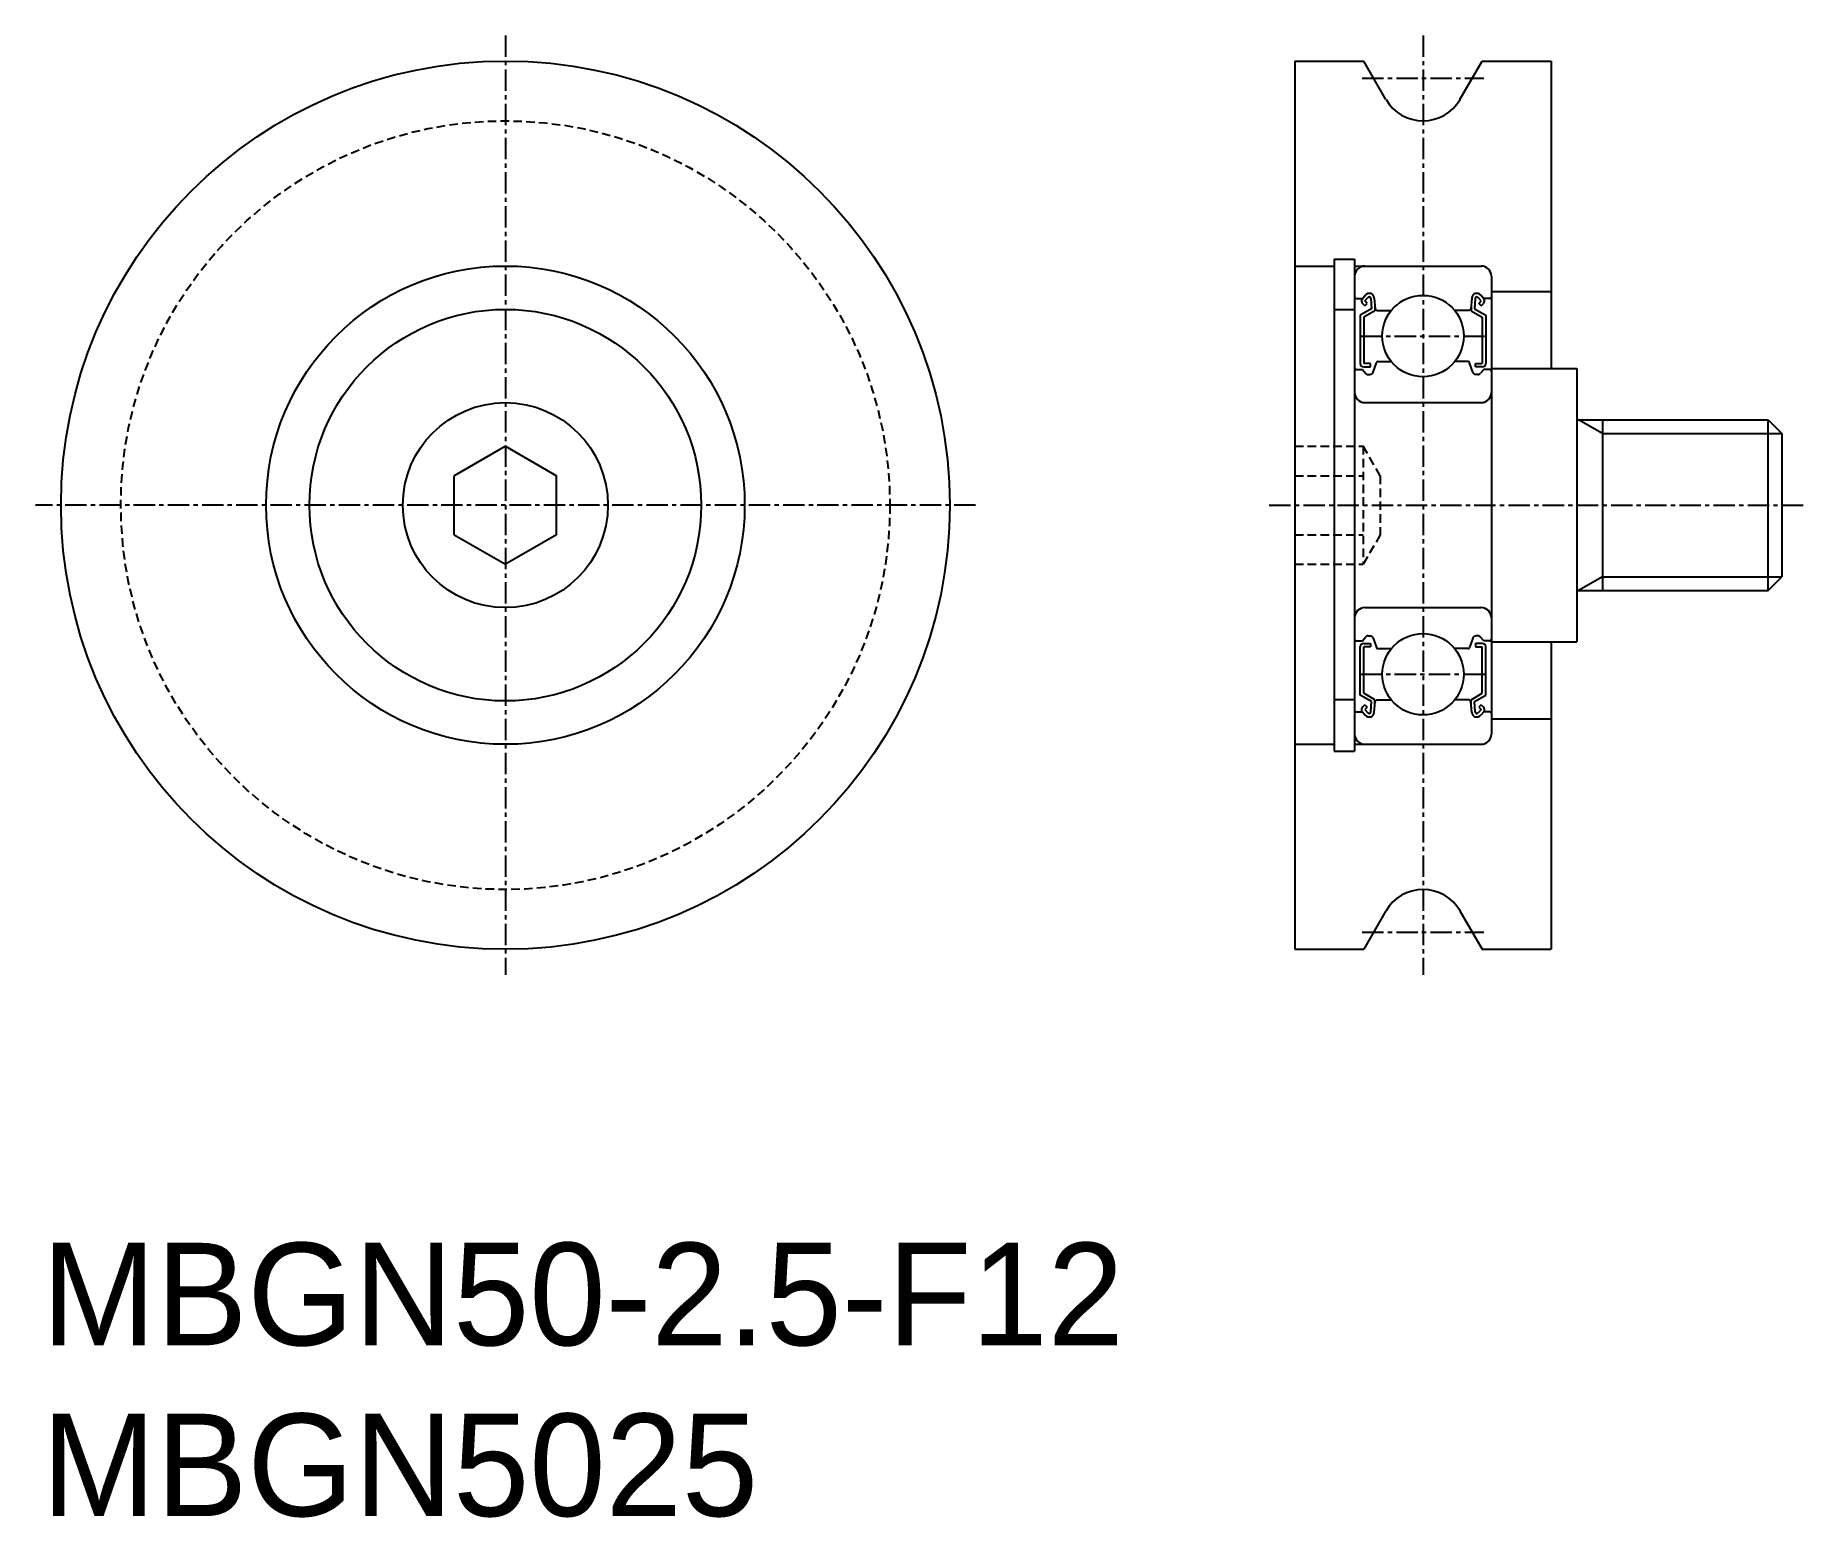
# Model space of a CAD drawing. Extents: x 2 to 106, y -4 to 83.
import ezdxf

# ---------------------------------------------------------------- set-up
doc = ezdxf.new("R2010")
doc.units = 0
doc.linetypes.add('CENTER', pattern=[2, 1.25, -0.25, 0.25, -0.25])
doc.linetypes.add('DASHED', pattern=[0.75, 0.5, -0.25])
doc.layers.get('0').update_dxf_attribs({"linetype": 'CONTINUOUS'})
doc.layers.add('CENTER', color=1, linetype='CENTER')

msp = doc.modelspace()

# ---------------------------------------------------------------- linework, layer by layer
at = {"color": 7, "linetype": 'CONTINUOUS'}
for p, q in [((75.82, 81.43), (79.86, 81.43)), ((75.82, 81.43), (75.82, 29.43)), ((81.15, 79.18), (79.86, 81.43)), ((85.48, 79.18), (86.78, 81.43)), ((86.78, 81.43), (90.82, 81.43)), ((90.82, 81.43), (90.82, 63.43)), ((78.12, 69.83), (79.32, 69.83)), ((78.12, 69.83), (78.12, 41.03)), ((79.32, 69.83), (79.32, 41.03)), ((75.82, 69.43), (78.12, 69.43)), ((79.32, 69.43), (86.72, 69.43)), ((87.32, 68.83), (87.32, 42.03)), ((79.42, 67.53), (79.78, 67.53)), ((79.77, 67.51), (79.94, 67.72)), ((79.92, 67.39), (80.09, 67.59)), ((80.27, 67.53), (80.3, 66.93)), ((80.47, 67.55), (80.52, 66.92)), ((86.17, 67.55), (86.12, 66.92)), ((86.37, 67.53), (86.34, 66.93)), ((86.72, 67.39), (86.55, 67.59)), ((86.87, 67.51), (86.7, 67.72)), ((87.22, 67.53), (86.86, 67.53)), ((87.32, 67.93), (90.82, 67.93)), ((78.12, 66.89), (79.32, 66.89)), ((80.3, 66.93), (79.65, 66.55)), ((79.65, 66.55), (79.65, 63.73)), ((79.92, 67.1), (79.78, 67.24)), ((80.5, 66.81), (79.85, 66.44)), ((79.85, 66.44), (79.85, 63.73)), ((80.06, 67.24), (79.92, 67.39)), ((79.92, 67.1), (80.06, 67.24)), ((80.5, 67.17), (80.5, 66.81)), ((80.62, 66.83), (81.47, 66.83)), ((86.02, 66.83), (85.17, 66.83)), ((86.14, 67.17), (86.14, 66.81)), ((86.14, 66.81), (86.79, 66.44)), ((86.34, 66.93), (86.99, 66.55)), ((86.58, 67.24), (86.72, 67.39)), ((86.72, 67.1), (86.58, 67.24)), ((86.72, 67.1), (86.86, 67.24)), ((86.79, 66.44), (86.79, 63.73)), ((86.99, 66.55), (86.99, 63.73)), ((79.42, 63.38), (79.77, 63.38)), ((79.77, 63.38), (79.96, 63.15)), ((80.25, 63.73), (79.85, 63.73)), ((79.85, 63.53), (80.25, 63.53)), ((80.25, 63.53), (80.25, 63.73)), ((80.4, 63.21), (80.6, 63.76)), ((80.69, 63.83), (81.47, 63.83)), ((85.95, 63.83), (85.17, 63.83)), ((86.24, 63.21), (86.04, 63.76)), ((86.39, 63.73), (86.79, 63.73)), ((86.39, 63.53), (86.39, 63.73)), ((86.79, 63.53), (86.39, 63.53)), ((86.87, 63.38), (86.68, 63.15)), ((87.22, 63.38), (86.87, 63.38)), ((87.32, 63.43), (92.32, 63.43)), ((92.32, 63.43), (92.32, 47.43)), ((80.11, 63.08), (80.21, 63.08)), ((86.52, 63.08), (86.43, 63.08)), ((79.92, 61.43), (86.72, 61.43)), ((92.32, 60.43), (103.51, 60.43)), ((93.82, 60.43), (93.82, 50.43)), ((103.5, 60.43), (103.5, 50.43)), ((103.51, 60.43), (104.32, 59.62)), ((104.32, 59.62), (104.32, 51.24)), ((29.63, 58.89), (26.63, 57.15)), ((29.63, 58.89), (32.63, 57.15)), ((26.63, 53.7), (26.63, 57.15)), ((32.63, 53.7), (32.63, 57.15)), ((26.63, 53.7), (29.63, 51.97)), ((32.63, 53.7), (29.63, 51.97)), ((103.51, 50.43), (104.32, 51.24)), ((92.32, 50.43), (103.51, 50.43)), ((79.92, 49.43), (86.72, 49.43)), ((79.77, 47.48), (79.96, 47.71)), ((80.11, 47.78), (80.21, 47.78)), ((86.52, 47.78), (86.43, 47.78)), ((86.87, 47.48), (86.68, 47.71)), ((79.42, 47.48), (79.77, 47.48)), ((79.65, 44.3), (79.65, 47.13)), ((79.85, 47.33), (80.25, 47.33)), ((80.25, 47.13), (79.85, 47.13)), ((79.85, 44.42), (79.85, 47.13)), ((80.25, 47.33), (80.25, 47.13)), ((80.4, 47.65), (80.6, 47.09)), ((80.69, 47.03), (81.47, 47.03)), ((85.95, 47.03), (85.17, 47.03)), ((86.24, 47.65), (86.04, 47.09)), ((86.79, 47.33), (86.39, 47.33)), ((86.39, 47.33), (86.39, 47.13)), ((86.39, 47.13), (86.79, 47.13)), ((86.79, 44.42), (86.79, 47.13)), ((87.22, 47.48), (86.87, 47.48)), ((86.99, 44.3), (86.99, 47.13)), ((87.32, 47.43), (92.32, 47.43)), ((90.82, 47.43), (90.82, 29.43)), ((78.12, 44.05), (79.32, 44.05)), ((80.3, 43.93), (79.65, 44.3)), ((79.92, 43.75), (79.78, 43.61)), ((80.5, 44.04), (79.85, 44.42)), ((79.92, 43.75), (80.06, 43.61)), ((80.06, 43.61), (79.92, 43.47)), ((80.27, 43.33), (80.3, 43.93)), ((80.47, 43.3), (80.52, 43.94)), ((80.5, 43.68), (80.5, 44.04)), ((80.62, 44.03), (81.47, 44.03)), ((86.02, 44.03), (85.17, 44.03)), ((86.17, 43.3), (86.12, 43.94)), ((86.14, 44.04), (86.79, 44.42)), ((86.14, 43.68), (86.14, 44.04)), ((86.34, 43.93), (86.99, 44.3)), ((86.37, 43.33), (86.34, 43.93)), ((86.72, 43.75), (86.58, 43.61)), ((86.58, 43.61), (86.72, 43.47)), ((86.72, 43.75), (86.86, 43.61)), ((79.42, 43.33), (79.78, 43.33)), ((79.77, 43.34), (79.94, 43.14)), ((79.92, 43.47), (80.09, 43.27)), ((86.72, 43.47), (86.55, 43.27)), ((86.87, 43.34), (86.7, 43.14)), ((87.22, 43.33), (86.86, 43.33)), ((87.32, 42.93), (90.82, 42.93)), ((75.82, 41.43), (78.12, 41.43)), ((78.12, 41.03), (79.32, 41.03)), ((79.32, 41.43), (86.72, 41.43)), ((81.62, 41.43), (81.62, 41.43)), ((83.32, 41.43), (83.32, 41.43)), ((81.15, 31.68), (79.86, 29.43)), ((85.48, 31.68), (86.78, 29.43)), ((75.82, 29.43), (79.86, 29.43)), ((86.78, 29.43), (90.82, 29.43))]:
    msp.add_line(p, q, dxfattribs=at)
at = {"color": 3, "linetype": 'CONTINUOUS'}
for p, q in [((93.82, 59.62), (92.41, 60.43)), ((93.82, 59.62), (104.32, 59.62)), ((93.82, 51.24), (92.41, 50.43)), ((93.82, 51.24), (104.32, 51.24))]:
    msp.add_line(p, q, dxfattribs=at)
at = {"color": 3, "linetype": 'DASHED'}
for p, q in [((75.82, 58.89), (79.82, 58.89)), ((80.82, 57.15), (79.82, 58.89)), ((79.82, 58.89), (79.82, 51.97)), ((75.82, 57.15), (79.82, 57.15)), ((80.82, 57.15), (80.82, 53.7)), ((75.82, 53.7), (79.82, 53.7)), ((80.82, 53.7), (79.82, 51.97)), ((75.82, 51.97), (79.82, 51.97))]:
    msp.add_line(p, q, dxfattribs=at)
at = {"color": 7, "linetype": 'CONTINUOUS'}
for centre, radius in [((29.63, 55.43), 26), ((29.63, 55.43), 14), ((83.32, 65.33), 2.38), ((29.63, 55.43), 11.46), ((29.63, 55.43), 6), ((83.32, 45.53), 2.38)]:
    msp.add_circle(centre, radius, dxfattribs=at)
at = {"color": 3, "linetype": 'DASHED'}
msp.add_circle((29.63, 55.43), 22.5, dxfattribs=at)
at = {"color": 7, "linetype": 'CONTINUOUS'}
for centre, radius, start, end in [((83.32, 80.43), 2.5, 210, 330), ((79.92, 68.83), 0.6, 90, 180), ((86.72, 68.83), 0.6, 0, 90), ((79.42, 67.63), 0.1, 180, 270), ((79.92, 67.39), 0.2, 140.137, 225.002), ((80.17, 67.53), 0.3, 4.9354, 140.137), ((80.17, 67.52), 0.1, 3.1017, 139.9503), ((86.47, 67.53), 0.3, 39.863, 175.0646), ((86.47, 67.52), 0.1, 40.0497, 176.8983), ((86.72, 67.39), 0.2, 314.998, 39.863), ((87.22, 67.63), 0.1, 270, 0), ((80.62, 66.93), 0.1, 184.9354, 270), ((86.02, 66.93), 0.1, 270, 355.0646), ((79.42, 63.28), 0.1, 90, 180.8103), ((79.85, 63.73), 0.2, 180, 270), ((80.69, 63.73), 0.1, 90, 159.9916), ((85.95, 63.73), 0.1, 20.0084, 90), ((86.79, 63.73), 0.2, 270, 0), ((87.22, 63.28), 0.1, 359.1897, 90), ((80.11, 63.28), 0.2, 219.9762, 270), ((80.21, 63.28), 0.2, 270, 339.9916), ((86.43, 63.28), 0.2, 200.0084, 270), ((86.52, 63.28), 0.2, 270, 320.0238), ((79.92, 62.03), 0.6, 180, 270), ((86.72, 62.03), 0.6, 270, 0), ((79.92, 48.83), 0.6, 90, 180), ((86.72, 48.83), 0.6, 0, 90), ((80.11, 47.58), 0.2, 90, 140.0238), ((80.21, 47.58), 0.2, 20.0084, 90), ((86.43, 47.58), 0.2, 90, 159.9916), ((86.52, 47.58), 0.2, 39.9762, 90), ((79.42, 47.58), 0.1, 179.1897, 270), ((79.85, 47.13), 0.2, 90, 180), ((80.69, 47.13), 0.1, 200.0084, 270), ((85.95, 47.13), 0.1, 270, 339.9916), ((86.79, 47.13), 0.2, 0, 90), ((87.22, 47.58), 0.1, 270, 0.8103), ((79.92, 43.47), 0.2, 134.998, 219.863), ((80.62, 43.93), 0.1, 90, 175.0646), ((86.02, 43.93), 0.1, 4.9354, 90), ((86.72, 43.47), 0.2, 320.137, 45.002), ((79.42, 43.23), 0.1, 90, 180), ((80.17, 43.33), 0.3, 219.863, 355.0646), ((80.17, 43.33), 0.1, 220.0497, 356.8983), ((86.47, 43.33), 0.3, 184.9354, 320.137), ((86.47, 43.33), 0.1, 183.1017, 319.9503), ((87.22, 43.23), 0.1, 0, 90), ((79.92, 42.03), 0.6, 180, 270), ((86.72, 42.03), 0.6, 270, 0), ((83.32, 30.43), 2.5, 30, 150)]:
    msp.add_arc(centre, radius, start, end, dxfattribs=at)
at = {"layer": 'CENTER', "color": 1, "linetype": 'CENTER'}
for p, q in [((29.63, 82.93), (29.63, 27.93)), ((83.32, 82.93), (83.32, 27.93)), ((79.76, 80.43), (86.88, 80.43)), ((79.66, 65.33), (86.98, 65.33)), ((57.13, 55.43), (2.13, 55.43)), ((74.32, 55.43), (105.82, 55.43)), ((79.66, 45.53), (86.98, 45.53)), ((79.76, 30.43), (86.88, 30.43))]:
    msp.add_line(p, q, dxfattribs=at)

# ---------------------------------------------------------------- texts
at = {"color": 7, "linetype": 'CONTINUOUS'}
for s, p in [('MBGN50-2.5-F12', (2.5, 6.25)), ('MBGN5025', (2.5, -3.75))]:
    msp.add_text(s, height=6, dxfattribs=at).set_placement(p)

doc.saveas('drawing.dxf')
